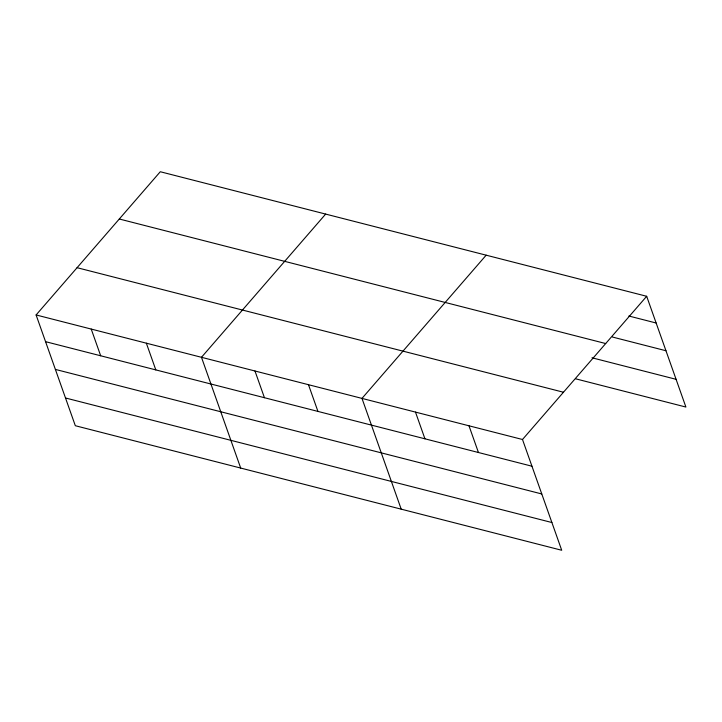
<?xml version="1.0" encoding="UTF-8"?>
<svg xmlns="http://www.w3.org/2000/svg" width="722" height="722" viewBox="0 0 722 722"><rect width="100%" height="100%" fill="white"/><g stroke="black" fill="none" stroke-linecap="round" stroke-linejoin="round"><path stroke-width="1.08" d="M36.1 314.954L522.493 439.499L561.716 550.263L75.323 425.718L36.1 314.954L160.284 171.737L646.677 296.282L685.9 407.046L575.614 378.806M325.658 214.082L201.474 357.3L240.697 468.064M486.168 255.182L361.984 398.4L401.206 509.163M522.493 439.499L646.677 296.282M628.844 316.01L656.136 323.005M612.455 337.039L665.964 350.739M119.301 219.001L605.695 343.546M592.004 357.787L676.081 379.312M77.083 267.691L563.467 392.236M45.558 341.668L531.952 466.213M55.386 369.411L541.771 493.956M65.503 397.984L551.897 522.529M468.984 425.8L478.451 452.513M415.484 412.1L424.942 438.814M308.474 384.7L317.942 411.414M254.974 371L264.442 397.714M146.349 343.185L155.808 369.899M91.225 329.07L100.683 355.784"/></g></svg>
